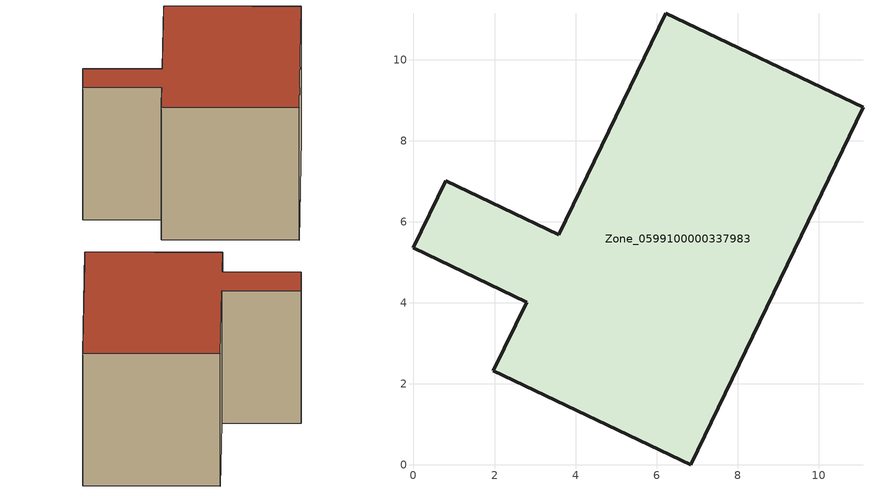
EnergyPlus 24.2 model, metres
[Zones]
Zone_0599100000337983
 floor ground (C_G): 0.79,7.01 3.59,5.68 6.22,11.15 11.09,8.83 6.84,0 1.97,2.33 2.79,4.02 0,5.36 z4.44
 wall outside (C_F): 3.59,5.68 0.79,7.01 0,5.36 2.79,4.02 1.97,2.33 6.84,0 11.09,8.83 6.22,11.15 3.59,5.68 z4.44:10.09
 roof outside (C_R): 6.84,0 11.09,8.83 6.22,11.15 3.59,5.68 0.79,7.01 0,5.36 2.79,4.02 1.97,2.33 z10.09
[BUILDING]
Pand.0599100000337983: North Axis=0; Terrain=City; Loads Convergence Tolerance Value=0.04; Temperature Convergence Tolerance Value=0.4; Solar Distribution=FullExterior; Maximum Number of Warmup Days=25; Minimum Number of Warmup Days=1
[Site:Location]
Rotterdam.The.Hague.AP_ZH_NLD Design_Conditions: Latitude=51.96; Longitude=4.45; Time Zone=1; Elevation=-4.5
[SITE:GROUNDTEMPERATURE:BUILDINGSURFACE]
18, 18, 18, 18, 18, 18, 18, 18, 18, 18, 18, 18
[MATERIAL] Thermal Absorptance=0.9; Solar Absorptance=0.7; Visible Absorptance=0.7
Name | Roughness | Thickness | Conductivity | Density | Specific Heat
G.TI.1975-1991 | MediumSmooth | 0.15 | 0.288461 | 540 | 1210
F.TI.1975-1991 | Rough | 0.3 | 0.230769 | 1920 | 840
R.TI.1975-1991 | MediumRough | 0.2 | 0.153846 | 1500 | 1000
[CONSTRUCTION]
C_G: G.TI.1975-1991
C_F: F.TI.1975-1991
C_R: R.TI.1975-1991
[ZONE]
Zone_0599100000337983: Type=1; Multiplier=1; Ceiling Height=Autocalculate; Volume=Autocalculate; Floor Area=autocalculate; Part of Total Floor Area=Yes
[ZONEINFILTRATION:DESIGNFLOWRATE]
Infil_Zone_0599100000337983: Zone or ZoneList or Space or SpaceList=Zone_0599100000337983; Schedule=AlwaysOn; Design Flow Rate Calculation Method=Flow/Area; Flow Rate per Floor Area=0.003; Constant Term Coefficient=1; Temperature Term Coefficient=0; Velocity Term Coefficient=0; Velocity Squared Term Coefficient=0
[HVACTEMPLATE:ZONE:IDEALLOADSAIRSYSTEM]
Zone_0599100000337983: Maximum Heating Supply Air Temperature=50; Minimum Cooling Supply Air Temperature=13; Maximum Heating Supply Air Humidity Ratio=0.0156; Minimum Cooling Supply Air Humidity Ratio=0.0077; Heating Limit=NoLimit; Cooling Limit=NoLimit; Dehumidification Control Type=ConstantSensibleHeatRatio; Cooling Sensible Heat Ratio=0.7; Dehumidification Setpoint=60; Humidification Control Type=None; Humidification Setpoint=30; Outdoor Air Method=None; Outdoor Air Flow Rate per Person=0.00944; Outdoor Air Flow Rate per Zone Floor Area=0; Outdoor Air Flow Rate per Zone=0; Demand Controlled Ventilation Type=None; Outdoor Air Economizer Type=NoEconomizer; Heat Recovery Type=None; Sensible Heat Recovery Effectiveness=0.7; Latent Heat Recovery Effectiveness=0.65
[ZONECONTROL:THERMOSTAT]
ThermostatControl_Zone_0599100000337983: Zone or ZoneList=Zone_0599100000337983; Control Type Schedule=DualSetpointControlType; Control 1=Thermostat_Zone_0599100000337983; Temperature Difference Between Cutout And Setpoint=0
[THERMOSTATSETPOINT:DUALSETPOINT]
Thermostat_Zone_0599100000337983: Heating Setpoint Temperature Schedule=HeatingSetpoint_Zone_0599100000337983; Cooling Setpoint Temperature Schedule=CoolingSetpoint_Zone_0599100000337983
[SCHEDULE:COMPACT]
HeatingSetpoint_Zone_0599100000337983: Through: 12/31, For: AllDays, Until: 24:00, 21
CoolingSetpoint_Zone_0599100000337983: Through: 12/31, For: AllDays, Until: 24:00, 24
DualSetpointControlType: Through: 12/31, For: AllDays, Until: 24:00, 4
AlwaysOn: Through: 12/31, For: AllDays, Until: 24:00, 1
